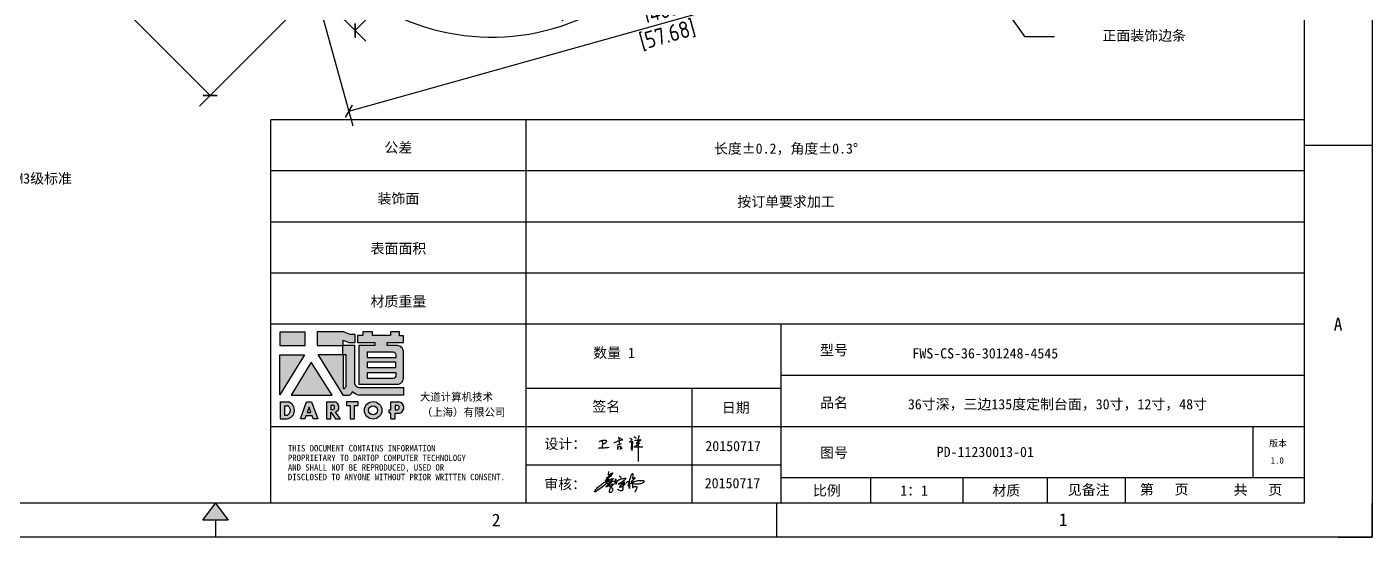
# Model space of a CAD drawing. Header units: inches. Extents: x 777 to 31414, y -60867 to 2393.
# Drawn here: x 18283 to 21294, y -35855 to -34714 of the extents above; entities that cross this region are included whole.
import ezdxf
from ezdxf.enums import TextEntityAlignment as Align

# ---------------------------------------------------------------- set-up
doc = ezdxf.new("R2010")
doc.units = ezdxf.units.IN
doc.header["$LTSCALE"] = 0.605
doc.header["$MEASUREMENT"] = 0
doc.header["$PDMODE"] = 3
doc.header["$PDSIZE"] = 0.25
doc.linetypes.add('DOT', pattern=[0.2, 0.1, -0.1])
doc.layers.get('0').update_dxf_attribs({"linetype": 'CONTINUOUS'})
doc.layers.get('Defpoints').update_dxf_attribs({"linetype": 'CONTINUOUS'})
for name, color, linetype in [('02-05848-001_DXF_TEXT', 7, 'CONTINUOUS'), ('4', 7, 'CONTINUOUS'), ('print', 30, 'CONTINUOUS')]:
    doc.layers.add(name, color=color, linetype=linetype)
doc.layers.add('dim', color=2, linetype='CONTINUOUS', lineweight=9)
doc.styles.add('Dartop', font='')
doc.styles.add('Dartop Text Style', font='gbenor.shx', dxfattribs={"bigfont": 'gbcbig.shx'})
doc.styles.add('hzHT', font='simhei.ttf')
doc.styles.get("Standard").update_dxf_attribs({"font": 'txt', "width": 0.7})
doc.styles.get('Dartop').set_extended_font_data('FangSong_GB2312')
doc.dimstyles.new('Dartop DIM Style', dxfattribs={"dimscale": 15, "dimtxt": 2.5, "dimasz": 1.5, "dimexe": 2.25, "dimexo": 2, "dimtad": 1, "dimdec": 0, "dimdsep": 46, "dimtxsty": 'Dartop Text Style', "dimblk": 'ARCHTICK', "dimcen": 0.09, "dimazin": 2, "dimtfac": 1, "dimtdec": 0, "dimtofl": 0, "dimtmove": 0, "dimatfit": 3, "dimfxl": 0, "dimtolj": 1, "dimtzin": 0, "dimarcsym": 0})
doc.dimstyles.get("Standard").update_dxf_attribs({"dimtxt": 0.1, "dimasz": 0.125, "dimexe": 0.18, "dimexo": 0.0625, "dimgap": 0.09, "dimtad": 0, "dimtih": 1, "dimtoh": 1, "dimdec": 3, "dimzin": 4, "dimdsep": 46, "dimtxsty": 'Standard', "dimblk": '_FILLED', "dimblk1": '_FILLED', "dimblk2": '_FILLED', "dimcen": 0.09, "dimadec": 0, "dimazin": 0, "dimtol": 1, "dimtp": 0.008, "dimtm": 0.008, "dimtfac": 1, "dimtdec": 3, "dimtofl": 0, "dimtmove": 0, "dimatfit": 3, "dimldrblk": '_FILLED', "dimfxl": 0, "dimtolj": 1, "dimtzin": 4, "dimarcsym": 0})

# ---------------------------------------------------------------- blocks, each defined once
blk = doc.blocks.new('_ArchTick')
at = {"color": 0, "linetype": 'ByBlock', "const_width": 0.15}
blk.add_lwpolyline([(-0.5, -0.5), (0.5, 0.5)], dxfattribs=at)
blk = doc.blocks.new('*D241')
at = {"layer": 'Defpoints', "color": 0}
for p in [(18282.7, -33984.6, 32), (18046.2, -34221.1), (18929.3, -34631.2, 32)]:
    blk.add_point(p, dxfattribs=at)
at = {"layer": 'dim', "color": 0, "lineweight": -2}
for p, q in [((18261.5, -34005.8), (18022.3, -34245)), ((18692.7, -34867.7), (18046.2, -34221.1)), ((18908, -34652.4), (18668.9, -34891.6))]:
    blk.add_line(p, q, dxfattribs=at)
at = {"layer": 'dim', "color": 0, "lineweight": -2, "xscale": 22.5, "yscale": 22.5, "zscale": 22.5}
for p, rotation in [((18046.2, -34221.1), 135.0000000000037), ((18692.7, -34867.7), 315.0000000000037)]:
    blk.add_blockref('_ArchTick', p, dxfattribs=dict(at, rotation=rotation))
at = {"layer": 'dim', "color": 0, "char_height": 37.5, "attachment_point": 5, "rotation": 315, "style": 'Dartop Text Style'}
for s, insert in [('\\A1;914', (18389.3, -34524.5)), ('\\A1;[36]', (18349, -34564.8))]:
    blk.add_mtext(s, dxfattribs=dict(at, insert=insert))
blk = doc.blocks.new('*U5')
at = {"color": 254, "linetype": 'Continuous', "extrusion": (0, 0, -1)}
for points in [[(-17, 0.333), (-16.812, 0.25), (-17, 0.5)], [(-17, 0.333), (-17, 0.5), (-17.188, 0.25)], [(-17, 0.333), (-17.188, 0.25), (-16.812, 0.25)]]:
    blk.add_solid(points, dxfattribs=at)
blk = doc.blocks.new('dadao')
for p, q in [((48, 19.2), (44.9, 10.4)), ((44.9, 10.4), (51.2, 10.4)), ((51.2, 10.4), (48, 19.2))]:
    blk.add_line(p, q)
for points in [[(41.8, 121.6), (41.8, 143.7), (-0.4, 143.7), (-0.4, 121.6), (41.8, 121.6)], [(104.8, 122), (104.8, 130.3), (114.1, 126.3), (124.2, 126.3), (124.2, 139.6), (115.9, 139.6), (105.1, 143.9), (61.5, 143.9)], [(61.7, 144), (61.7, 121.3), (103.9, 121.3)], [(113.4, 38.7), (105.1, 38.7), (63, 106.5), (103.9, 106.5), (103.9, 120.9), (103.9, 121.3)], [(109.7, 53.6), (109.7, 106.2), (104.3, 106.2), (104.3, 50.4), (106.6, 50.4)], [(144.6, 94.4), (144.6, 84.8), (192, 84.8), (192, 94.1), (144.9, 94.1)], [(120.2, 45), (119.5, 45), (119.5, 44.6)], [(0, 28), (0, 0), (11.8, 0)], [(0.1, 28), (14, 28)], [(76.8, 28.2), (76.8, 0), (84.1, 0), (84.1, 11.1), (91.6, -0.1), (100.3, -0.1), (91.7, 11.1)], [(76.8, 28.2), (90.6, 28.2)], [(84, 22.7), (84, 15.3), (87.2, 15.3)], [(84, 22.7), (87.3, 22.7)], [(183.7, 0), (183.7, 9.6), (180.6, 9.6), (180.6, 14.9), (183.8, 14.9), (183.8, 28.1), (196.1, 28.1), (196.5, 28.1)], [(194.9, 22.3), (190.8, 22.3), (190.8, 15), (194.4, 15)], [(7.1, 21.8), (7.1, 6.1), (12, 6.1)], [(7.1, 21.8), (11.4, 21.8)], [(183.7, 0), (190.9, 0), (190.9, 9.6), (198.8, 9.6)]]:
    blk.add_lwpolyline(points)
blk.add_lwpolyline([(137.1, 144.2), (137.1, 137.9), (128.3, 137.9), (128.3, 126.5), (157.3, 126.5), (157.3, 121.5), (130.3, 121.5), (130.3, 57.5), (194.4, 57.5, 0.414214), (204.4, 67.5), (204.4, 111.3, 0.414214), (194.4, 121.3), (177.5, 121.3), (177.5, 126.3), (204.7, 126.3), (204.7, 137.7), (198.2, 137.7), (198.2, 143.9), (183.3, 143.9), (183.3, 138), (153, 138), (153, 144.2), (137.1, 144.2)], format="xyb", close=True)
for points in [[(104.8, 122), (123.4, 122), (123.4, 60, 0.414214), (131.4, 52), (204.8, 52), (204.8, 39.1), (131.7, 39.1)], [(144.3, 110.8), (144.3, 101.8), (192.3, 101.8), (192.3, 105.5, 0.414214), (187.3, 110.5), (144.3, 110.5)], [(144.6, 77), (144.6, 67.5), (187.6, 67.5, 0.414214), (192.6, 72.5), (192.6, 76.4), (144.6, 76.4)]]:
    blk.add_lwpolyline(points, format="xyb")
for points in [[(-0.3, 106.2), (40.4, 106.2), (-0.3, 39.7), (-0.3, 106.2)], [(51.7, 94.1), (18.4, 39.3), (86.2, 39.3)], [(43.8, 28.2), (51.8, 28.2), (62.6, -0.1), (55, -0.1), (53.2, 5), (42.9, 5), (41.1, 0), (33.6, 0)], [(110, 28.1), (110, 21.9), (116, 21.9), (116, -0.1), (123.2, -0.1), (123.2, 22), (129.2, 22), (129.2, 28.1), (110, 28.1)]]:
    blk.add_lwpolyline(points, close=True)
for radius in [14.5, 7.44]:
    blk.add_circle((154.2, 14.2), radius)
for centre, radius, start, end in [((99.2, 60.7), 12.6, 305.6399, 325.969), ((111.6, 46.7), 8.19, 282.9811, 347.6627), ((136, 61.7), 22.9, 226.7358, 259.3209), ((9.6, 14.2), 14.4, 278.6604, 72.3203), ((86.4, 19), 3.8, 282.527, 76.7196), ((88.6, 19.4), 8.95, 290.6073, 77.2124), ((193.7, 18.7), 3.8, 280.9891, 72.5513), ((195.7, 18.6), 9.51, 288.8959, 85.2442), ((8.5, 13.9), 8.49, 294.2143, 69.7177)]:
    blk.add_arc(centre, radius, start, end)
blk = doc.blocks.new('h')
for p, q in [((20768.1, -2360.9), (20773, -2359.1)), ((20773, -2359.1), (20784.1, -2355.2)), ((20773.3, -2331.8), (20775.3, -2338.7)), ((20789.1, -2340.9), (20773.5, -2331.9)), ((20775.3, -2338.7), (20775.6, -2351.2)), ((20775.6, -2351.2), (20775.5, -2357.3)), ((20845.7, -2343.5), (20848.4, -2353)), ((20848.4, -2353), (20848.9, -2370.3)), ((20769.5, -2366.9), (20769.8, -2370.6)), ((20769.8, -2370.6), (20770.9, -2378)), ((20770.9, -2378), (20771.5, -2370.6)), ((20772.4, -2369.3), (20774.9, -2367.8)), ((20782.2, -2369.2), (20780, -2377.1)), ((20780, -2377.1), (20788.3, -2371.3)), ((20780.1, -2366.4), (20780.8, -2366.4)), ((20781.9, -2367.4), (20782.2, -2369.2)), ((20848.9, -2370.3), (20847.9, -2424))]:
    blk.add_line(p, q)
for points in [[(20699.1, -2348.2, -0.029745), (20704.6, -2345.4, -0.046842), (20708.4, -2344.2, -0.00919), (20714.3, -2343, -0.018517), (20717.2, -2342.5, -0.037841), (20720.3, -2342.4, -0.039541), (20723.2, -2342.8, -0.149785), (20726, -2344.3, -0.204935), (20726.9, -2346.6, -0.074872), (20726.5, -2348.3, -0.061615), (20725.6, -2350.3, -0.034204), (20723.8, -2352.6, -0.045776), (20722.3, -2354.1, -0.054985), (20720.4, -2355.3, -0.036348), (20717.3, -2356.5, -0.067752), (20715.7, -2356.8, -0.043553), (20713.2, -2356.7)], [(20755, -2351.9, -0.024077), (20759.9, -2350.1, -0.013147), (20768.7, -2346.5, -0.00522), (20775.4, -2344.1, -0.018517), (20777.3, -2343.4, -0.008274), (20786.3, -2341, -0.039541), (20788.3, -2340.8, -0.079216), (20789.4, -2341, -0.204935)], [(20813.5, -2350.1, 0.007348), (20815.9, -2348.7, 0.008421), (20818, -2347.3, 0.009459), (20819.7, -2346.2, -0.016325), (20820.7, -2345.5, -0.173771), (20821.8, -2345.3, -0.085159), (20823.9, -2346, -0.125883), (20826, -2347.9, -0.160659), (20826.6, -2350.1, -0.010447), (20826.5, -2352.3, -0.008247), (20826.2, -2355.1, -0.002698), (20825.3, -2374, 0.001562), (20823.9, -2383.7, 0.016137)], [(20816.8, -2335, -0.053561), (20819.6, -2336.1, -0.075272), (20821.3, -2337.3, -0.005295), (20822.5, -2338.5, -0.009337), (20823.1, -2339.1, -0.026146), (20823.7, -2339.8, -0.016644), (20824.5, -2340.9)], [(20832.1, -2329.2, -0.053561), (20834.9, -2330.3, -0.075272), (20836.7, -2331.5, -0.005295), (20837.8, -2332.6, -0.009337), (20838.5, -2333.3, -0.026146), (20839, -2334, -0.016644), (20839.8, -2335.1)], [(20836, -2343.7, -0.02797), (20842.1, -2342.6, -0.048868), (20845.6, -2342.2, -0.00919), (20851.1, -2341.4, -0.018517), (20853.9, -2341.1, -0.037841), (20856.7, -2341.2, -0.039541), (20859.4, -2341.6, -0.018282), (20840.6, -2354.7, -0.000937)], [(20847.6, -2340.2, 0.021784), (20849.6, -2335.9, 0.028296), (20850.8, -2332.4, 0.008136), (20851.9, -2328.2, 0.028913), (20852.2, -2327, 0.08193), (20852.1, -2325.9, 0.075058), (20851.7, -2324.7, 0.275043)], [(20696.6, -2372.4, 0.002073), (20710.6, -2371.9, 0.016137), (20719.6, -2371.3, 0.008314), (20736.9, -2369.3)]]:
    blk.add_lwpolyline(points, format="xyb")
for points in [[(20711.3, -2343.5), (20711.3, -2343.5), (20711.5, -2355.8), (20710.7, -2368), (20710.6, -2371.9)], [(20821.5, -2350.6), (20822.4, -2359.2), (20822.2, -2364.9), (20821.7, -2369), (20821.3, -2376.3), (20823.6, -2368.5), (20827.2, -2366.3), (20829.5, -2366.3)], [(20840.6, -2354.7), (20850, -2354.7), (20855, -2354.3), (20845.9, -2361.1), (20840.5, -2364), (20833, -2367.5), (20863.2, -2367.4), (20865.9, -2367.3)]]:
    blk.add_lwpolyline(points)
for centre, radius, start, end in [((20773.7, -2371.2), 2.3, 121.9907, 163.6016), ((20787.5, -2406), 40.3, 100.6183, 108.2482), ((20780.8, -2367.6), 1.15, 9.4675, 90)]:
    blk.add_arc(centre, radius, start, end)
blk = doc.blocks.new('CAIYUQIANG')
for p, q in [((27662.2, -25052.1), (27664.9, -25050.5)), ((27662.9, -25048.8), (27669.7, -25045.8)), ((27663.2, -25048.6), (27662.9, -25048.8)), ((27663.6, -25048.1), (27663.2, -25048.6)), ((27665.3, -25046.6), (27663.6, -25048.1)), ((27664.9, -25050.5), (27668.5, -25048.7)), ((27667.4, -25044.9), (27665.3, -25046.6)), ((27675.7, -25037.4), (27665.9, -25043)), ((27665.9, -25043), (27677.3, -25038.1)), ((27670.6, -25042.2), (27667.4, -25044.9)), ((27670.9, -25048.6), (27668.2, -25051.4)), ((27668.5, -25048.7), (27673.6, -25046.3)), ((27670.4, -25028.6), (27669.5, -25034.5)), ((27669.5, -25034.5), (27670.5, -25036.5)), ((27669.7, -25045.8), (27671.3, -25045.2)), ((27670.5, -25036.5), (27674.7, -25033.4)), ((27677.3, -25038.1), (27670.6, -25042.2)), ((27671.5, -25047.3), (27670.9, -25048.6)), ((27671.2, -25051), (27679.4, -25049.8)), ((27674.1, -25050.1), (27671.2, -25051)), ((27671.3, -25045.2), (27672.1, -25045.7)), ((27672.1, -25046.2), (27671.5, -25047.3)), ((27672.1, -25045.7), (27672.1, -25046.2)), ((27673.6, -25046.3), (27677.4, -25044.5)), ((27676.5, -25048.8), (27674.1, -25050.1)), ((27674.7, -25033.4), (27678, -25031.9)), ((27679.9, -25033), (27675.7, -25037.4)), ((27679.1, -25047.4), (27676.5, -25048.8)), ((27677.4, -25044.5), (27680, -25043.8)), ((27678, -25031.9), (27679.7, -25031.6)), ((27683.3, -25050.5), (27678.6, -25051.7)), ((27680.6, -25045.9), (27679.1, -25047.4)), ((27679.4, -25049.8), (27681.5, -25049.6)), ((27679.7, -25031.6), (27680.1, -25032.2)), ((27680.1, -25032.2), (27679.9, -25033)), ((27680, -25043.8), (27681.2, -25043.8)), ((27681.2, -25044.7), (27680.6, -25045.9)), ((27681.2, -25043.8), (27681.2, -25044.7)), ((27681.5, -25049.6), (27682.7, -25049.7)), ((27682.7, -25049.7), (27683.3, -25050.5)), ((27685.6, -25053.1), (27686, -25048.7)), ((27686, -25048.7), (27686.1, -25046.8)), ((27686.1, -25046.8), (27686.2, -25045.4)), ((27686.2, -25045.4), (27686.3, -25045)), ((27686.3, -25045), (27686.6, -25045)), ((27686.6, -25045), (27686.7, -25045.1)), ((27686.7, -25045.1), (27686.9, -25049.2)), ((27686.9, -25049.2), (27686.9, -25051.7)), ((27689.5, -25052.1), (27690.2, -25050.1)), ((27690.2, -25050.1), (27690.5, -25049.4)), ((27690.5, -25049.4), (27691.2, -25048.7)), ((27691.2, -25048.7), (27693.8, -25046.9)), ((27693.8, -25046.9), (27694.7, -25046.4)), ((27694.7, -25046.4), (27695.8, -25045.9)), ((27695.8, -25045.9), (27698.2, -25045)), ((27698.2, -25045), (27699.9, -25044.7)), ((27699.9, -25044.7), (27702.8, -25044)), ((27703.1, -25050.1), (27700.1, -25052.2)), ((27702.8, -25044), (27704.8, -25043.7)), ((27705.3, -25048.2), (27703.1, -25050.1)), ((27704.8, -25043.7), (27707, -25043.4)), ((27708, -25045.9), (27705.3, -25048.2)), ((27707, -25043.4), (27708, -25043.4)), ((27708, -25043.4), (27709, -25043.5)), ((27710.1, -25044), (27708, -25045.9)), ((27709, -25043.5), (27709.7, -25043.8)), ((27709.7, -25043.8), (27710.1, -25044)), ((27713.4, -25050.9), (27714.2, -25050.8)), ((27714.2, -25050.8), (27715, -25050.8)), ((27715, -25050.8), (27715.4, -25050.8)), ((27717.7, -25050), (27718.5, -25046)), ((27717.7, -25052.4), (27717.7, -25050)), ((27718.5, -25046), (27720.2, -25040.9)), ((27720.2, -25040.9), (27720.7, -25039.5)), ((27720.7, -25039.5), (27721.2, -25038)), ((27721.2, -25038), (27721.6, -25036.6)), ((27721.6, -25036.6), (27722.4, -25034.9)), ((27722.1, -25051.2), (27722.6, -25049.3)), ((27722.4, -25034.9), (27723.3, -25033.3)), ((27722.6, -25049.3), (27723.4, -25048.2)), ((27723.9, -25049.1), (27722.6, -25051.2)), ((27723.3, -25033.3), (27723.8, -25032.7)), ((27723.4, -25048.2), (27724, -25048.2)), ((27723.8, -25032.7), (27724.4, -25032.7)), ((27724.9, -25047.9), (27723.9, -25049.1)), ((27724.2, -25041.9), (27724, -25042.9)), ((27724, -25042.9), (27724, -25043.8)), ((27724, -25043.8), (27724.5, -25044.5)), ((27724, -25048.2), (27725, -25049.3)), ((27724.7, -25038.7), (27724.2, -25041.9)), ((27724.4, -25032.7), (27724.8, -25033.4)), ((27724.5, -25044.5), (27724.9, -25044.1)), ((27724.9, -25037.3), (27724.7, -25038.7)), ((27724.8, -25033.4), (27725.1, -25034.5)), ((27725.1, -25035.4), (27724.9, -25037.3)), ((27724.9, -25044.1), (27726.2, -25043.2)), ((27726.1, -25047), (27724.9, -25047.9)), ((27725, -25049.3), (27726, -25051.7)), ((27725.1, -25034.5), (27725.1, -25035.4)), ((27727.7, -25045.8), (27726.1, -25047)), ((27726.2, -25043.2), (27727.3, -25042.5)), ((27727.3, -25042.5), (27728.7, -25041.6)), ((27728.8, -25044.9), (27727.7, -25045.8)), ((27728.1, -25050.8), (27730.4, -25049.9)), ((27728.7, -25041.6), (27729.4, -25041.6)), ((27729.8, -25043.2), (27728.8, -25044.9)), ((27729.4, -25041.6), (27729.8, -25042.2)), ((27729.8, -25042.2), (27729.8, -25043.2)), ((27730.4, -25049.9), (27734.3, -25049)), ((27734.3, -25049), (27736.4, -25048.5)), ((27736.4, -25048.5), (27738, -25048.5)), ((27738, -25048.5), (27741.4, -25048.2)), ((27741.4, -25048.2), (27743.3, -25048.1)), ((27743.3, -25048.1), (27745.9, -25048.1)), ((27745.9, -25048.1), (27747.9, -25048.3)), ((27747.9, -25048.3), (27749.6, -25048.7)), ((27749.6, -25048.7), (27750.5, -25049.8)), ((27750.5, -25049.8), (27750.6, -25050.8)), ((27639.2, -25074.1), (27639.8, -25072.4)), ((27640.1, -25074.1), (27639.2, -25074.1)), ((27639.8, -25072.4), (27641, -25070.5)), ((27641.8, -25073.4), (27640.1, -25074.1)), ((27641, -25070.5), (27642.4, -25068.7)), ((27643.4, -25072.1), (27641.8, -25073.4)), ((27642.4, -25068.7), (27644.1, -25066.6)), ((27645.7, -25070.6), (27643.4, -25072.1)), ((27644.1, -25066.6), (27646.1, -25064.4)), ((27649.4, -25068), (27645.7, -25070.6)), ((27646.1, -25064.4), (27648.2, -25062.5)), ((27648.2, -25062.5), (27649.9, -25061)), ((27653.3, -25065.6), (27649.4, -25068)), ((27649.9, -25061), (27651.9, -25059.4)), ((27651.9, -25059.4), (27654.7, -25057.2)), ((27656.6, -25063.3), (27653.3, -25065.6)), ((27654.7, -25057.2), (27656.5, -25055.9)), ((27656.5, -25055.9), (27658.3, -25054.6)), ((27659.8, -25060.4), (27656.6, -25063.3)), ((27658.3, -25054.6), (27659.6, -25053.7)), ((27659.6, -25053.7), (27662.2, -25052.1)), ((27660.6, -25059.8), (27659.8, -25060.4)), ((27663.6, -25056.9), (27660.6, -25059.8)), ((27666.3, -25053.5), (27663.6, -25056.9)), ((27667.5, -25060.4), (27664.9, -25062)), ((27664.9, -25062.9), (27667.7, -25061.6)), ((27664.9, -25062), (27664.9, -25062.9)), ((27668.2, -25051.4), (27666.3, -25053.5)), ((27670.3, -25058.4), (27667.5, -25060.4)), ((27667.7, -25061.6), (27670.5, -25060.2)), ((27668.6, -25056), (27674.9, -25053.6)), ((27672.1, -25054.2), (27668.6, -25056)), ((27672, -25057.1), (27670.3, -25058.4)), ((27670.5, -25060.2), (27673.3, -25059)), ((27672.5, -25060.1), (27671.9, -25060.4)), ((27671.9, -25060.4), (27674.3, -25061.5)), ((27673.8, -25055.8), (27672, -25057.1)), ((27675.9, -25052.3), (27672.1, -25054.2)), ((27673.8, -25059.6), (27672.5, -25060.1)), ((27672.7, -25072.4), (27673.6, -25068.9)), ((27672.7, -25073.7), (27672.7, -25072.4)), ((27672.9, -25074.4), (27672.7, -25073.7)), ((27673.5, -25075.1), (27672.9, -25074.4)), ((27673.3, -25059), (27675.5, -25058)), ((27674.1, -25075.4), (27673.5, -25075.1)), ((27673.6, -25068.9), (27674.3, -25066.8)), ((27676.2, -25054), (27673.8, -25055.8)), ((27675.2, -25059.1), (27673.8, -25059.6)), ((27675, -25075.4), (27674.1, -25075.4)), ((27674.3, -25061.5), (27677.2, -25063.7)), ((27674.3, -25066.8), (27675.3, -25065)), ((27674.9, -25053.6), (27676.8, -25053.2)), ((27676.4, -25074.9), (27675, -25075.4)), ((27677.8, -25058), (27675.2, -25059.1)), ((27675.3, -25065), (27676.4, -25063.4)), ((27675.5, -25058), (27677.9, -25056.9)), ((27678.6, -25051.7), (27675.9, -25052.3)), ((27677.2, -25053.4), (27676.2, -25054)), ((27676.4, -25063.4), (27677.5, -25061.9)), ((27677.2, -25074.4), (27676.4, -25074.9)), ((27676.8, -25053.2), (27677.2, -25053.4)), ((27677.2, -25063.7), (27678.8, -25065.4)), ((27678.3, -25073.5), (27677.2, -25074.4)), ((27677.5, -25061.9), (27679.6, -25059.6)), ((27679, -25057.7), (27677.8, -25058)), ((27677.9, -25056.9), (27680, -25056.9)), ((27679.1, -25072.5), (27678.3, -25073.5)), ((27678.8, -25065.4), (27679.4, -25066.6)), ((27680, -25057.5), (27679, -25057.7)), ((27679.8, -25071), (27679.1, -25072.5)), ((27679.4, -25066.6), (27679.9, -25067.9)), ((27679.6, -25059.6), (27680.6, -25058.4)), ((27680, -25070), (27679.8, -25071)), ((27679.9, -25067.9), (27680, -25069)), ((27680, -25056.9), (27680.5, -25057.1)), ((27680.5, -25057.1), (27680, -25057.5)), ((27680, -25069), (27680, -25070)), ((27680.6, -25058.4), (27681.3, -25057.6)), ((27681.3, -25057.6), (27682.9, -25055.7)), ((27682.9, -25055.7), (27683.9, -25054.7)), ((27683.9, -25054.7), (27684.6, -25054)), ((27684.6, -25054), (27685.6, -25053.1)), ((27686.9, -25051.7), (27686.9, -25054.8)), ((27686.9, -25054.8), (27686.9, -25055.8)), ((27686.9, -25055.8), (27687, -25056.5)), ((27687, -25056.5), (27687.2, -25056.9)), ((27687.2, -25056.9), (27687.5, -25056.9)), ((27687.5, -25056.9), (27687.8, -25056.5)), ((27687.8, -25056.5), (27688, -25055.9)), ((27688, -25055.9), (27688.6, -25054.6)), ((27688.6, -25054.6), (27689.1, -25053.3)), ((27689.1, -25053.3), (27689.5, -25052.1)), ((27691, -25067.9), (27690.7, -25067.5)), ((27691.8, -25068.5), (27691, -25067.9)), ((27692.9, -25069.4), (27691.8, -25068.5)), ((27692.5, -25055.7), (27691.9, -25055.8)), ((27691.9, -25055.8), (27691.9, -25056.2)), ((27691.9, -25056.2), (27693.4, -25056.2)), ((27693.9, -25055.2), (27692.5, -25055.7)), ((27694, -25070.3), (27692.9, -25069.4)), ((27693.4, -25056.2), (27695.2, -25055.9)), ((27697.3, -25053.7), (27693.9, -25055.2)), ((27695.5, -25070.9), (27694, -25070.3)), ((27695.5, -25062.1), (27695, -25062.5)), ((27695, -25062.5), (27695, -25062.8)), ((27695, -25062.8), (27695.4, -25063)), ((27695.2, -25055.9), (27696.4, -25055.5)), ((27695.4, -25063), (27696.6, -25063)), ((27696.5, -25061.2), (27695.5, -25062.1)), ((27697.1, -25071.4), (27695.5, -25070.9)), ((27696.4, -25055.5), (27698.6, -25054.5)), ((27698, -25059.9), (27696.5, -25061.2)), ((27696.6, -25063), (27698.7, -25062.4)), ((27699, -25071.4), (27697.1, -25071.4)), ((27700.1, -25052.2), (27697.3, -25053.7)), ((27700.7, -25057.4), (27698, -25059.9)), ((27698.6, -25054.5), (27700.1, -25053.8)), ((27698.7, -25062.4), (27701.9, -25060.7)), ((27700.5, -25071.4), (27699, -25071.4)), ((27700.1, -25053.8), (27701.4, -25053.2)), ((27701.7, -25070.7), (27700.5, -25071.4)), ((27703.2, -25055.4), (27700.7, -25057.4)), ((27701.4, -25053.2), (27703, -25052.5)), ((27702.4, -25068.8), (27701.7, -25070.7)), ((27701.9, -25060.7), (27705, -25058.6)), ((27702.9, -25065), (27702.4, -25068.8)), ((27703, -25063.9), (27702.9, -25065)), ((27703, -25052.5), (27704.6, -25051.8)), ((27703.4, -25059.2), (27703, -25063.9)), ((27705.1, -25053.8), (27703.2, -25055.4)), ((27703.5, -25058.1), (27703.4, -25059.2)), ((27703.9, -25057), (27703.5, -25058.1)), ((27704.3, -25056.3), (27703.9, -25057)), ((27704.9, -25055.3), (27704.3, -25056.3)), ((27704.6, -25051.8), (27705.9, -25051.1)), ((27705.1, -25055), (27704.9, -25055.3)), ((27705, -25058.6), (27706.4, -25057.7)), ((27706, -25052.8), (27705.1, -25053.8)), ((27706.3, -25055), (27705.1, -25055)), ((27705.9, -25051.1), (27706.4, -25051.1)), ((27706.6, -25051.6), (27706, -25052.8)), ((27706.8, -25055.3), (27706.3, -25055)), ((27706.4, -25051.1), (27706.6, -25051.6)), ((27706.4, -25057.7), (27707.4, -25057)), ((27707.5, -25055.8), (27706.8, -25055.3)), ((27707.4, -25057), (27707.8, -25056.8)), ((27707.8, -25056.8), (27707.5, -25055.8)), ((27710, -25054.2), (27711.2, -25052.7)), ((27711.2, -25052.7), (27712.6, -25051.4)), ((27712.6, -25051.4), (27713.4, -25050.9)), ((27713.7, -25060.6), (27714.5, -25059.1)), ((27714, -25059.3), (27713.7, -25060.1)), ((27713.7, -25060.1), (27713.7, -25060.6)), ((27714.3, -25058.6), (27714, -25059.3)), ((27715, -25056.9), (27714.3, -25058.6)), ((27714.5, -25059.1), (27715.1, -25058.3)), ((27715.5, -25055.4), (27715, -25056.9)), ((27715.1, -25058.3), (27715.6, -25057.9)), ((27715.4, -25050.8), (27715.6, -25051)), ((27715.9, -25053.9), (27715.5, -25055.4)), ((27715.6, -25051), (27715.8, -25051.2)), ((27715.6, -25057.9), (27716.2, -25057.8)), ((27715.8, -25051.2), (27715.9, -25051.2)), ((27715.9, -25051.2), (27716, -25051.4)), ((27716, -25053.3), (27715.9, -25053.9)), ((27716, -25051.4), (27716, -25051.4)), ((27716, -25051.4), (27716, -25051.5)), ((27716, -25051.5), (27716.1, -25051.6)), ((27716.1, -25052.4), (27716, -25053.3)), ((27716.1, -25051.6), (27716.1, -25051.8)), ((27716.1, -25051.8), (27716.1, -25052.4)), ((27716.2, -25057.8), (27716.9, -25057.9)), ((27716.6, -25063.7), (27716.8, -25062.6)), ((27716.6, -25064.9), (27716.6, -25063.7)), ((27717, -25065.4), (27716.6, -25064.9)), ((27716.8, -25062.6), (27717, -25060.1)), ((27716.9, -25057.9), (27717.2, -25058.1)), ((27717, -25060.1), (27717.1, -25058.6)), ((27718.3, -25066.4), (27717, -25065.4)), ((27717.1, -25058.6), (27717.2, -25057.5)), ((27717.2, -25057.5), (27717.7, -25052.4)), ((27717.2, -25058.1), (27717.6, -25058.7)), ((27717.6, -25058.7), (27717.6, -25060.8)), ((27717.6, -25060.8), (27717.6, -25062.5)), ((27717.6, -25062.5), (27717.7, -25064.3)), ((27717.7, -25064.3), (27717.7, -25065.5)), ((27717.7, -25065.5), (27718.3, -25066.4)), ((27719, -25056.7), (27720.6, -25055.2)), ((27719, -25056.7), (27720.6, -25055.4)), ((27720.6, -25055.4), (27719, -25056.7)), ((27719.4, -25056.1), (27719, -25056.7)), ((27720.3, -25054.8), (27719.4, -25056.1)), ((27721, -25053.7), (27720.3, -25054.8)), ((27720.6, -25055.2), (27721.9, -25054.1)), ((27722.6, -25051.2), (27721, -25053.7)), ((27721.8, -25052.4), (27722.1, -25051.2)), ((27721.9, -25054.1), (27721.8, -25052.4)), ((27721.9, -25054.1), (27723.5, -25052.8)), ((27722.2, -25054.5), (27721.9, -25054.1)), ((27723.2, -25055.7), (27722.2, -25054.5)), ((27725.1, -25056.1), (27723.2, -25055.7)), ((27723.5, -25052.8), (27725.7, -25051.8)), ((27724.3, -25057.3), (27724.1, -25059.8)), ((27724.1, -25059.8), (27724.2, -25062.5)), ((27724.2, -25062.5), (27724.5, -25063.9)), ((27724.8, -25054.3), (27724.3, -25057.3)), ((27724.3, -25057.3), (27724.3, -25057.3)), ((27724.5, -25063.9), (27726.1, -25063.8)), ((27726, -25051.7), (27724.6, -25052.3)), ((27724.6, -25052.3), (27724.8, -25054.3)), ((27728.6, -25056.9), (27725.1, -25056.1)), ((27725.7, -25051.8), (27728.1, -25050.8)), ((27726.1, -25063.8), (27727.2, -25062.4)), ((27727.2, -25062.4), (27728.7, -25061.7)), ((27731.5, -25056.9), (27728.6, -25056.9)), ((27728.7, -25061.7), (27730.6, -25061.7)), ((27729.9, -25073.7), (27728.8, -25073.7)), ((27730.7, -25072), (27729.9, -25073.7)), ((27730.6, -25061.7), (27732.5, -25061.7)), ((27732.4, -25068.5), (27730.7, -25072)), ((27734.6, -25056.9), (27731.5, -25056.9)), ((27733.1, -25067), (27732.4, -25068.5)), ((27732.5, -25061.7), (27734, -25062.9)), ((27734, -25064.2), (27733.1, -25067)), ((27734, -25062.9), (27734, -25064.2)), ((27736.4, -25056.9), (27734.6, -25056.9)), ((27737.5, -25056.9), (27736.4, -25056.9)), ((27739.9, -25056.2), (27737.5, -25056.9)), ((27742.8, -25055.5), (27739.9, -25056.2)), ((27745.3, -25054.8), (27742.8, -25055.5)), ((27747, -25053.9), (27745.3, -25054.8)), ((27749, -25052.8), (27747, -25053.9)), ((27749.8, -25051.7), (27749, -25052.8)), ((27750.6, -25050.8), (27749.8, -25051.7))]:
    blk.add_line(p, q)
blk.add_lwpolyline([(27694.2, -25038.4, -0.053561), (27695.8, -25039, -0.075272), (27696.8, -25039.7, -0.005295), (27697.5, -25040.4, -0.009337), (27697.9, -25040.8, -0.026146), (27698.2, -25041.2, -0.016644), (27698.7, -25041.9)], format="xyb")
blk = doc.blocks.new('*D255')
at = {"layer": 'Defpoints', "color": 0}
for p in [(19233.6, -34326.8, 32), (18927.8, -34632.6, 32), (19017.6, -34722.4)]:
    blk.add_point(p, dxfattribs=at)
at = {"layer": 'dim', "color": 0, "lineweight": -2}
for p, q in [((19254.8, -34348.1), (19347.2, -34440.5)), ((19323.4, -34416.6), (19017.6, -34722.4)), ((18949.1, -34653.8), (19041.5, -34746.2))]:
    blk.add_line(p, q, dxfattribs=at)
at = {"layer": 'dim', "color": 0, "lineweight": -2, "xscale": 22.5, "yscale": 22.5, "zscale": 22.5}
for p, rotation in [((19323.4, -34416.6), 45.00000000000032), ((19017.6, -34722.4), 225.0000000000004)]:
    blk.add_blockref('_ArchTick', p, dxfattribs=dict(at, rotation=rotation))
at = {"layer": 'dim', "color": 0, "char_height": 37.5, "attachment_point": 5, "rotation": 45, "style": 'Dartop Text Style'}
for s, insert in [('\\A1;432', (19150.6, -34549.6)), ('\\A1;[17.02]', (19190.9, -34589.9))]:
    blk.add_mtext(s, dxfattribs=dict(at, insert=insert))
blk = doc.blocks.new('*D257')
at = {"layer": 'Defpoints', "color": 0}
for p in [(19449.2, -34237.5, 32), (20336.6, -34237.5, 32), (19233.6, -34326.8, 32), (18929.3, -34631.2, 32), (19322.9, -34737.2)]:
    blk.add_point(p, dxfattribs=at)
at = {"layer": 'dim', "color": 0, "lineweight": -2}
blk.add_arc((19322.9, -34237.5), 499.7, 225, 360, dxfattribs=at)
at = {"layer": 'dim', "color": 0, "lineweight": -2, "xscale": 22.5, "yscale": 22.5, "zscale": 22.5}
for p, rotation in [((19822.6, -34237.5), 89.999999999996), ((18969.6, -34590.9), 135.0000000000029)]:
    blk.add_blockref('_ArchTick', p, dxfattribs=dict(at, rotation=rotation))
at = {"layer": 'dim', "color": 0, "insert": (19503.4, -34673.2), "char_height": 37.5, "attachment_point": 5, "rotation": 22.5, "style": 'Dartop Text Style'}
blk.add_mtext('\\A1;135°', dxfattribs=at)
blk = doc.blocks.new('*D259')
at = {"layer": 'Defpoints', "color": 0}
for p in [(20338.6, -34237.5, 32), (20414.2, -34507.5), (18927.8, -34632.6, 32)]:
    blk.add_point(p, dxfattribs=at)
at = {"layer": 'dim', "color": 0, "lineweight": -2}
for p, q in [((20346.7, -34266.4), (20423.3, -34540)), ((19003.4, -34902.6), (20414.2, -34507.5)), ((18935.9, -34661.5), (19012.5, -34935.1))]:
    blk.add_line(p, q, dxfattribs=at)
at = {"layer": 'dim', "color": 0, "lineweight": -2, "xscale": 22.5, "yscale": 22.5, "zscale": 22.5}
for p, rotation in [((20414.2, -34507.5), 15.64421786496154), ((19003.4, -34902.6), 195.6442178649615)]:
    blk.add_blockref('_ArchTick', p, dxfattribs=dict(at, rotation=rotation))
at = {"layer": 'dim', "color": 0, "char_height": 37.5, "attachment_point": 5, "rotation": 15.6442, "style": 'Dartop Text Style'}
for s, insert in [('\\A1;1465', (19701.3, -34678)), ('\\A1;[57.68]', (19716.6, -34732.9))]:
    blk.add_mtext(s, dxfattribs=dict(at, insert=insert))
blk = doc.blocks.new('_FILLED')
at = {"color": 0, "linetype": 'ByBlock'}
blk.add_solid([(0, 0), (-1, 0.16), (-1, -0.16)], dxfattribs=at)

msp = doc.modelspace()

# ---------------------------------------------------------------- hatches: boundary and pattern name
for points in [[(18905.83, -35396.56), (18848.88, -35396.56), (18848.88, -35426.32), (18905.83, -35426.32)], [(18904, -35447.14), (18849.03, -35447.14), (18849.03, -35536.89)], [(18919.23, -35463.42), (18874.3, -35537.48), (18965.8, -35537.48)], [(19023.9, -35552.64), (18997.89, -35552.64), (18997.89, -35560.89), (19006.01, -35560.89), (19006.01, -35590.62), (19015.72, -35590.62), (19015.72, -35560.87), (19023.9, -35560.87)]]:
    msp.add_hatch(color=0).paths.add_polyline_path(points)
h = msp.add_hatch(color=0)
h.paths.add_polyline_path([(18990.94, -35414.64), (19003.51, -35420.07), (19017.1, -35420.07), (19017.1, -35402.09), (19005.89, -35402.09), (18991.28, -35396.32), (18932.74, -35396.32), (18932.74, -35426.74), (18989.7, -35426.74), (18989.7, -35427.35), (18989.7, -35446.8), (18934.47, -35446.8), (18991.28, -35538.23), (19002.53, -35538.23, 0.2793748), (19010.74, -35530.24), (19010.74, -35529.82), (19011.74, -35529.82, 0.1431454), (19027.22, -35537.7), (19125.95, -35537.7), (19125.95, -35520.36), (19026.8, -35520.36, -0.4142136), (19016, -35509.56), (19016, -35425.78), (18990.94, -35425.78)])
h.paths.add_polyline_path([(18990.28, -35447.18), (18997.51, -35447.19), (18997.51, -35518.15, -0.0889357), (18993.32, -35522.46), (18990.25, -35522.46)], flags=16)
h = msp.add_hatch(color=0)
h.paths.add_polyline_path([(19125.78, -35404.61), (19116.99, -35404.61), (19116.99, -35396.25), (19096.91, -35396.25), (19096.91, -35404.19), (19055.93, -35404.19), (19055.93, -35395.83), (19034.46, -35395.83), (19034.46, -35404.34), (19022.6, -35404.34), (19022.6, -35419.75), (19061.74, -35419.75), (19061.74, -35426.56), (19025.26, -35426.56), (19025.26, -35512.82), (19111.86, -35512.82, 0.4142136), (19125.36, -35499.32), (19125.36, -35440.25, 0.4142136), (19111.86, -35426.75), (19088.97, -35426.75), (19088.97, -35420.07), (19125.78, -35420.07)])
h.paths.add_polyline_path([(19102.3, -35441.37, -0.4142136), (19109.04, -35448.12), (19109.04, -35453.07), (19044.21, -35453.07), (19044.21, -35441.37)], flags=16)
h.paths.add_polyline_path([(19108.63, -35463.52), (19108.63, -35476.05), (19044.63, -35476.05), (19044.63, -35463.52)], flags=16)
h.paths.add_polyline_path([(19109.46, -35487.33), (19109.46, -35492.7, -0.4142136), (19102.71, -35499.45), (19044.63, -35499.45), (19044.63, -35487.33)], flags=16)
h = msp.add_hatch(color=0)
h.paths.add_polyline_path([(18868.29, -35552.77), (18849.43, -35552.77), (18849.43, -35590.5), (18865.31, -35590.5, 0.7930159)])
h.paths.add_polyline_path([(18865.59, -35582.24), (18859, -35582.24), (18859, -35561.03), (18864.87, -35561.03, -0.6713609)], flags=16)
h = msp.add_hatch(color=0)
h.paths.add_polyline_path([(18919.38, -35552.46), (18908.61, -35552.46), (18894.77, -35590.54), (18904.97, -35590.54), (18907.37, -35583.79), (18921.18, -35583.79), (18923.63, -35590.62), (18933.9, -35590.62)])
h.paths.add_polyline_path([(18918.54, -35576.52), (18909.98, -35576.52), (18914.18, -35564.55)], flags=16)
h = msp.add_hatch(color=0)
h.paths.add_polyline_path([(18971.69, -35552.49), (18953.14, -35552.49), (18953.14, -35590.56), (18962.94, -35590.56), (18962.94, -35575.47), (18973.02, -35590.7), (18984.86, -35590.7), (18973.27, -35575.57, 0.7440549)])
h.paths.add_polyline_path([(18962.85, -35569.83), (18962.85, -35559.84), (18967.23, -35559.84, -0.796809), (18967.17, -35569.83)], flags=16)
h = msp.add_hatch(color=0)
h.paths.add_polyline_path([(19038.03, -35571.39, 1), (19077.13, -35571.39, 1)])
h.paths.add_polyline_path([(19067.62, -35571.39, -1), (19047.54, -35571.39, -1)], flags=16)
h = msp.add_hatch(color=0)
h.paths.add_polyline_path([(19114.63, -35552.58), (19114.07, -35552.58), (19097.53, -35552.58), (19097.53, -35570.35), (19093.15, -35570.35), (19093.15, -35577.56), (19097.46, -35577.56), (19097.46, -35590.5), (19107.11, -35590.5), (19107.11, -35577.51), (19117.72, -35577.51, 0.8123038)])
h.paths.add_polyline_path([(19106.97, -35570.3), (19106.97, -35560.36), (19112.46, -35560.36, -0.7782134), (19111.9, -35570.3)], flags=16)

# ---------------------------------------------------------------- linework, layer by layer
at = {"color": 0}
for p, q in [((21141.3, -32580.57), (21141.3, -35778.64)), ((18828.41, -35778.64), (18828.41, -34922.01)), ((21141.3, -34922.01), (18828.41, -34922.01)), ((19399.5, -34922.01), (19399.5, -35778.64)), ((21293.59, -34979.12), (21141.3, -34979.12)), ((21141.3, -35036.23), (18828.41, -35036.23)), ((21141.3, -35150.44), (18828.41, -35150.44)), ((21141.3, -35264.66), (18828.41, -35264.66)), ((21141.3, -35378.88), (18828.41, -35378.88)), ((19970.58, -35778.64), (19970.58, -35378.88)), ((19970.58, -35493.09), (21141.3, -35493.09)), ((19399.5, -35521.65), (19970.58, -35521.65)), ((19770.7, -35521.65), (19770.7, -35778.64)), ((18828.41, -35607.31), (19399.5, -35607.31)), ((19399.5, -35607.31), (21141.3, -35607.31)), ((21027.08, -35721.53), (21027.08, -35607.31)), ((19399.5, -35692.97), (19970.58, -35692.97)), ((19970.58, -35721.53), (21141.3, -35721.53)), ((20171.5, -35778.64), (20171.5, -35721.53)), ((20378.56, -35778.64), (20378.56, -35721.53)), ((20566.8, -35778.64), (20566.8, -35721.53)), ((20741.54, -35778.64), (20741.54, -35721.53)), ((21141.3, -35778.64), (16608.5, -35778.64)), ((19961.06, -35854.78), (19961.06, -35778.64)), ((21293.59, -35854.78), (21293.59, -35778.64)), ((18704.68, -35816.71), (18704.68, -35854.78)), ((21217.44, -35854.78), (21293.59, -35854.78))]:
    msp.add_line(p, q, dxfattribs=at)
at = {"color": 0, "linetype": 'DOT'}
for p, q in [((21293.59, -32580.57), (21293.59, -35778.64)), ((21217.44, -35854.78), (16456.21, -35854.78))]:
    msp.add_line(p, q, dxfattribs=at)
at = {"color": 0}
msp.add_lwpolyline([(18704.68, -35778.64), (18733.23, -35816.71), (18676.12, -35816.71), (18704.68, -35778.64)], close=True, dxfattribs=at)
at = {"layer": 'print'}
msp.add_lwpolyline([(16456.21, -32504.43), (21293.59, -32504.43), (21293.59, -35854.78), (16456.21, -35854.78)], close=True, dxfattribs=at)

# ---------------------------------------------------------------- block references
at = {"color": 0}
for name, p, xscale, yscale, zscale in [('dadao', (18849.43, -35590.5), 1.349832906196347, 1.349832906196347, 1.349832906196347), ('h', (7439.92, -34266.17), 0.585704211006083, 0.585704211006083, 0.585704211006083)]:
    msp.add_blockref(name, p, dxfattribs=dict(at, xscale=xscale, yscale=yscale, zscale=zscale))
msp.add_blockref('CAIYUQIANG', (-8086.13, -10679.91))
at = {"color": 0, "linetype": 'Continuous', "xscale": 152.2888407109637, "yscale": 152.2888407109637, "zscale": 152.2888407109637}
msp.add_blockref('*U5', (16115.77, -35854.78), dxfattribs=at)

# ---------------------------------------------------------------- texts
at = {"color": 0}
for s, height, style, p in [('公差', 22.843, 'hzHT', (19114.2, -34984.13)), ('长度%%P0.2，角度%%P0.3%%D', 22.8433, 'hzHT', (19981.76, -34986.19)), ('1.材料：28.5mm刨花板，要求达到ASTM A208.1 M3级标准', 22.8433, 'hzHT', (17994.37, -35053)), ('装饰面', 22.843, 'hzHT', (19114.2, -35098)), ('按订单要求加工', 22.843, 'hzHT', (19981.76, -35104.97)), ('表面面积', 22.843, 'hzHT', (19114.2, -35209.68)), ('材质重量', 22.843, 'hzHT', (19114.2, -35327.93)), ('A', 28.55, 'Dartop', (21217.44, -35378.88)), ('数量 1 ', 22.843, 'hzHT', (19604.71, -35442.82)), ('型号', 22.843, 'hzHT', (20089.09, -35436.98)), ('FWS-CS-36-301248-4545', 22.8433, 'hzHT', (20427.85, -35443.99)), ('签名', 22.843, 'hzHT', (19579.35, -35562.62)), ('日期', 22.843, 'hzHT', (19869.21, -35565.43)), ('品名', 22.843, 'hzHT', (20089.09, -35554.25)), ('36寸深，三边135度定制台面，30寸，12寸，48寸', 22.8433, 'hzHT', (20589.3, -35557.81)), ('20150717', 22.843, 'hzHT', (19863.34, -35651.31)), ('版本', 14.277, 'hzHT', (21083.09, -35645.21)), ('图号', 22.843, 'hzHT', (20089.09, -35665.91)), ('PD-11230013-01', 22.8433, 'hzHT', (20427.85, -35664.42)), ('1.0', 14.277, 'Dartop', (21081.37, -35683.37)), ('20150717', 22.843, 'hzHT', (19861.98, -35734.2)), ('比例', 22.843, 'hzHT', (20073.17, -35750.68)), ('材质', 22.843, 'hzHT', (20474.79, -35750.68)), ('见备注', 22.843, 'hzHT', (20659.32, -35749)), ('第   页', 22.843, 'hzHT', (20828.16, -35748.31)), ('共   页', 22.843, 'hzHT', (21038, -35749.14)), ('1：1', 22.843, 'hzHT', (20268.45, -35750.68)), ('2', 28.55, 'Dartop', (19332.87, -35816.71)), ('1', 28.55, 'Dartop', (20602.27, -35815.8))]:
    msp.add_text(s, height=height, dxfattribs=dict(at, style=style)).set_placement(p, align=Align.MIDDLE_CENTER)
at = {"color": 0, "style": 'hzHT'}
for s, height, p in [('THIS DOCUMENT CONTAINS INFORMATION', 14.2771, (18866.96, -35663.42)), ('设计：', 22.843, (19440.97, -35657.79)), ('PROPRIETARY TO DARTOP COMPUTER TECHNOLOGY', 14.2771, (18866.96, -35684.83)), ('AND SHALL NOT BE REPRODUCED, USED OR', 14.2771, (18866.96, -35706.25)), ('DISCLOSED TO ANYONE WITHOUT PRIOR WRITTEN CONSENT.', 14.2771, (18866.96, -35727.66)), ('审核：', 22.843, (19440.63, -35747.75))]:
    msp.add_text(s, height=height, dxfattribs=at).set_placement(p)
at = {"layer": '4', "color": 0, "style": 'hzHT'}
for s, p in [('大道计算机技术', (19162.25, -35550.02)), ('（上海）有限公司', (19166.56, -35584.16))]:
    msp.add_text(s, height=17.132, dxfattribs=at).set_placement(p)
at = {"layer": 'dim', "color": 0, "style": 'hzHT'}
msp.add_text('正面装饰边条', height=22.843, dxfattribs=at).set_placement((20783.52, -34733.58), align=Align.MIDDLE_CENTER)

# ---------------------------------------------------------------- dimensions: what is measured, and where the dimension line sits
at = {"layer": 'dim'}
for p1, p2, distance, picture, middle in [((18929.25, -34631.17, 32.05), (18282.67, -33984.59, 32.05), 334.48, '*D241', (18369.45, -34544.4)), ((18927.84, -34632.58, 32.05), (20338.63, -34237.51, 32.05), -280.38, '*D259', (19708.85, -34705.04)), ((19233.58, -34326.84, 32.05), (18927.84, -34632.58, 32.05), 126.98, '*D255', (19170.5, -34569.5))]:
    dim = msp.add_aligned_dim(p1=p1, p2=p2, distance=distance, dimstyle='Dartop DIM Style', override={"dimpost": '\\X'}, dxfattribs=at)
    dim.commit()
    dim.dimension.update_dxf_attribs({"geometry": picture, "text_midpoint": middle})
dim = msp.add_angular_dim_2l(base=(19322.91, -34737.21), line1=((20336.63, -34237.51, 32.05), (19449.25, -34237.51, 32.05)), line2=((18929.25, -34631.17, 32.05), (19233.58, -34326.84, 32.05)), dimstyle='Dartop DIM Style', override={"dimpost": '\\X'}, dxfattribs=at)
dim.commit()
dim.dimension.update_dxf_attribs({"geometry": '*D257', "text_midpoint": (19503.38, -34673.19)})

# ---------------------------------------------------------------- leaders
at = {"layer": '02-05848-001_DXF_TEXT', "color": 2, "linetype": 'Continuous'}
msp.add_leader([(20155.04, -34226.7), (20515.26, -34735.63), (20582.76, -34735.63)], dimstyle='Standard', override={"dimtad": 0}, dxfattribs=at)

doc.saveas('drawing.dxf')
